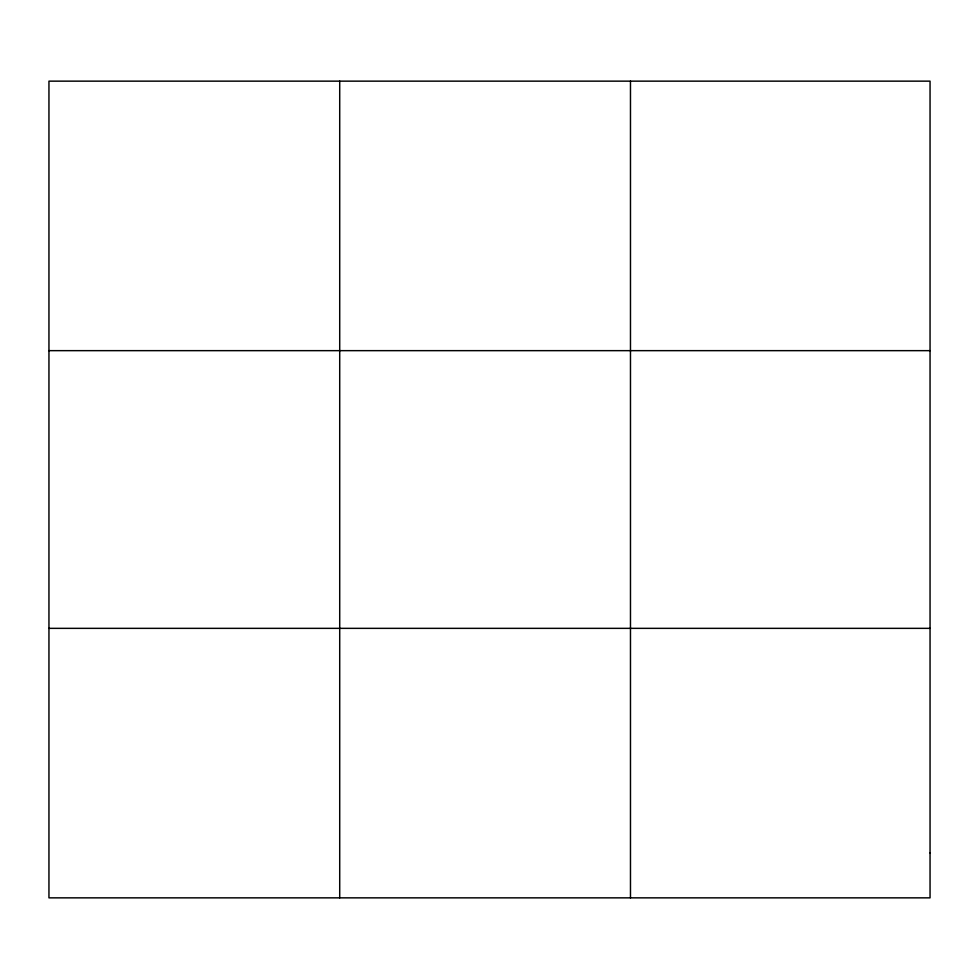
<?xml version="1.0" encoding="UTF-8"?>
<svg xmlns="http://www.w3.org/2000/svg" width="979" height="979" viewBox="0 0 979 979"><rect width="100%" height="100%" fill="white"/><g stroke="black" fill="none" stroke-linecap="round" stroke-linejoin="round"><path stroke-width="1.47" d="M339.713 897.853L339.713 81.147M630.476 897.853L630.476 81.147M48.95 350.653L930.05 350.653M48.95 628.347L930.05 628.347M930.05 852.942L930.05 897.853L48.95 897.853L48.95 81.147L930.05 81.147L930.05 852.942"/></g></svg>
